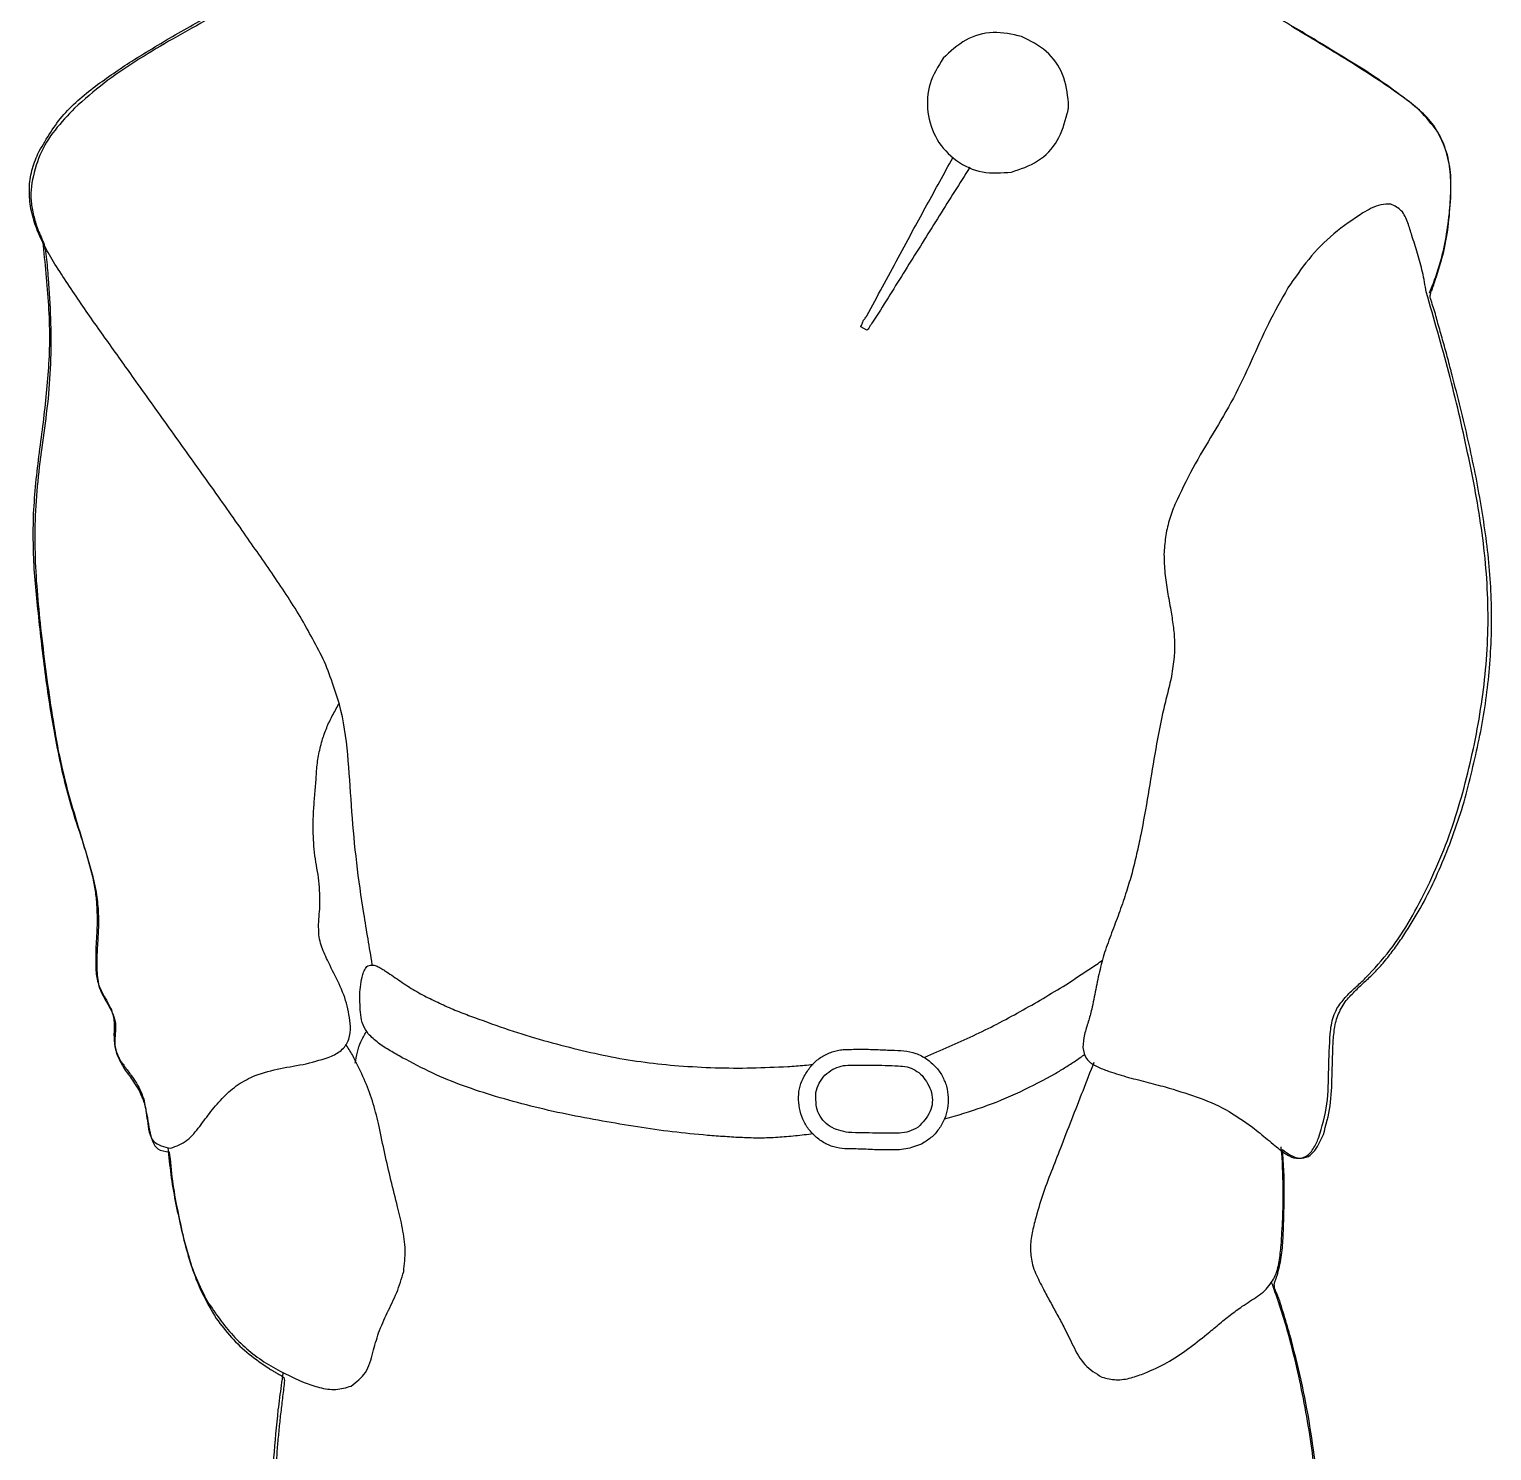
# Model space of a CAD drawing. Extents: x 58 to 141, y 6 to 204.
# Drawn here: x 57.6 to 135, y 77.5 to 152.7 of the extents above; entities that cross this region are included whole.
import ezdxf

# ---------------------------------------------------------------- set-up
doc = ezdxf.new("R2010")
doc.units = 0
doc.layers.get('0').update_dxf_attribs({"linetype": 'CONTINUOUS'})

msp = doc.modelspace()

# ---------------------------------------------------------------- linework, layer by layer
at = {"color": 6}
for points in [[(112.597826, 148.822277)], [(130.753042, 141.797938)], [(100.962638, 94.35663)], [(100.926616, 93.492096)]]:
    msp.add_lwpolyline(points, close=True, dxfattribs=at)
msp.add_lwpolyline([(101.935239, 136.790844), (101.611039, 136.970956)], dxfattribs=at)
for points, knots in [([(63.067228, 151.019634), (63.880672, 151.519967), (65.506839, 152.520188), (68.023593, 153.883308), (69.690797, 154.808152), (70.523834, 155.27026)], [0, 0, 0, 0, 2.864429, 5.72631, 8.584311, 8.584311, 8.584311, 8.584311]), ([(126.178216, 151.812124), (125.767276, 152.062184), (124.943803, 152.563274), (123.691211, 153.28945), (122.851953, 153.76931), (122.431901, 154.009482)], [0, 0, 0, 0, 1.443086, 2.89177, 4.343378, 4.343378, 4.343378, 4.343378]), ([(110.112291, 152.316436), (109.612742, 152.431253), (108.621482, 152.659086), (107.081211, 152.224835), (106.343204, 151.520272), (105.969731, 151.163723)], [0, 0, 0, 0, 1.521315, 3.018763, 4.552933, 4.552933, 4.552933, 4.552933]), ([(112.597826, 148.822277), (112.533037, 149.328215), (112.404016, 150.335736), (111.483639, 151.638513), (110.571136, 152.089606), (110.112291, 152.316436)], [0, 0, 0, 0, 1.515599, 3.018149, 4.537886, 4.537886, 4.537886, 4.537886]), ([(130.284752, 149.110455), (129.842998, 149.437572), (128.959738, 150.09162), (127.572846, 150.967595), (126.640667, 151.532083), (126.178216, 151.812124)], [0, 0, 0, 0, 1.648499, 3.296065, 4.918113, 4.918113, 4.918113, 4.918113]), ([(58.096157, 146.120608), (58.487921, 146.80163), (59.278728, 148.176328), (61.105536, 149.718213), (62.416847, 150.588161), (63.067228, 151.019634)], [0, 0, 0, 0, 2.340153, 4.723788, 7.06937, 7.06937, 7.06937, 7.06937]), ([(105.969731, 151.163723), (105.69879, 150.730817), (105.157509, 149.865967), (105.066185, 148.297495), (105.547877, 146.82146), (106.606938, 145.689931), (108.034408, 145.021788), (109.055942, 145.105647), (109.571957, 145.148007)], [0, 0, 0, 0, 1.511436, 3.019505, 4.538343, 6.051843, 7.551014, 9.081313, 9.081313, 9.081313, 9.081313]), ([(112.525782, 148.245921), (112.545183, 148.305889), (112.584189, 148.426453), (112.597557, 148.622036), (112.597734, 148.753853), (112.597826, 148.822277)], [0, 0, 0, 0, 0.188395, 0.378764, 0.584242, 0.584242, 0.584242, 0.584242]), ([(132.446088, 146.62492), (132.284643, 146.963332), (131.963238, 147.637044), (131.171692, 148.442054), (130.580974, 148.887221), (130.284752, 149.110455)], [0, 0, 0, 0, 1.117694, 2.225106, 3.33901, 3.33901, 3.33901, 3.33901]), ([(109.571957, 145.148007), (110.054637, 145.306129), (111.017211, 145.621459), (112.120005, 146.770743), (112.3899, 147.751931), (112.525782, 148.245921)], [0, 0, 0, 0, 1.509052, 3.009388, 4.530641, 4.530641, 4.530641, 4.530641]), ([(132.734266, 142.95065), (132.766563, 143.363303), (132.831131, 144.188271), (132.811076, 145.438814), (132.567403, 146.23068), (132.446088, 146.62492)], [0, 0, 0, 0, 1.243177, 2.485332, 3.716909, 3.716909, 3.716909, 3.716909]), ([(57.699912, 143.346894), (57.670986, 143.661109), (57.613123, 144.289658), (57.751041, 145.2371), (57.981007, 145.82582), (58.096157, 146.120608)], [0, 0, 0, 0, 0.94454, 1.889442, 2.837098, 2.837098, 2.837098, 2.837098]), ([(107.374599, 145.400163), (106.83658, 144.547693), (105.760092, 142.842039), (104.15638, 140.269136), (103.08492, 138.552325), (102.547617, 137.691401)], [0, 0, 0, 0, 3.024152, 6.050832, 9.095332, 9.095332, 9.095332, 9.095332]), ([(104.420775, 142.15816), (104.648539, 142.575513), (105.102947, 143.408166), (105.791871, 144.654468), (106.246279, 145.487121), (106.474043, 145.904474)], [0, 0, 0, 0, 1.426372, 2.845725, 4.272097, 4.272097, 4.272097, 4.272097]), ([(58.996713, 140.285003), (58.807467, 140.605174), (58.427843, 141.247431), (57.953503, 142.263041), (57.78397, 142.987627), (57.699912, 143.346894)], [0, 0, 0, 0, 1.116176, 2.239031, 3.343289, 3.343289, 3.343289, 3.343289]), ([(129.636352, 143.454961), (129.461509, 143.454701), (129.10391, 143.45417), (128.608562, 143.25155), (128.306116, 143.073177), (128.15944, 142.986672)], [0, 0, 0, 0, 0.520058, 1.063651, 1.575513, 1.575513, 1.575513, 1.575513]), ([(130.753042, 141.797938), (130.684252, 142.017091), (130.543135, 142.466667), (130.26925, 143.148524), (129.839301, 143.356697), (129.636352, 143.454961)], [0, 0, 0, 0, 0.696559, 1.428934, 2.083717, 2.083717, 2.083717, 2.083717]), ([(128.15944, 142.986672), (127.634953, 142.638004), (126.581875, 141.937939), (125.261575, 140.571767), (124.549697, 139.536938), (124.196992, 139.024224)], [0, 0, 0, 0, 1.885311, 3.785378, 5.651233, 5.651233, 5.651233, 5.651233]), ([(131.68962, 138.772068), (131.864974, 139.220414), (132.214949, 140.115235), (132.554355, 141.5208), (132.67422, 142.473436), (132.734266, 142.95065)], [0, 0, 0, 0, 1.443048, 2.880082, 4.322531, 4.322531, 4.322531, 4.322531]), ([(101.935239, 137.547312), (102.211037, 138.060719), (102.761521, 139.085464), (103.594493, 140.620007), (104.144977, 141.644753), (104.420775, 142.15816)], [0, 0, 0, 0, 1.748386, 3.489728, 5.238114, 5.238114, 5.238114, 5.238114]), ([(131.509509, 138.808091), (131.450773, 139.158664), (131.33543, 139.847109), (131.051914, 140.837886), (130.851616, 141.481293), (130.753042, 141.797938)], [0, 0, 0, 0, 1.065518, 2.09243, 3.087545, 3.087545, 3.087545, 3.087545]), ([(58.348312, 141.473737), (58.408359, 140.909611), (58.528324, 139.782556), (58.667995, 138.090044), (58.72855, 136.434172), (58.669285, 134.823004), (58.528555, 133.262591), (58.408342, 132.228223), (58.348312, 131.711707)], [0, 0, 0, 0, 1.701907, 3.400201, 5.094088, 6.669298, 8.233295, 9.793258, 9.793258, 9.793258, 9.793258]), ([(63.283361, 134.089175), (62.798749, 134.771747), (61.829156, 136.137409), (60.364789, 138.178629), (59.452555, 139.583161), (58.996713, 140.285003)], [0, 0, 0, 0, 2.511421, 5.02475, 7.535048, 7.535048, 7.535048, 7.535048]), ([(124.196992, 139.024224), (123.83947, 138.395356), (123.123253, 137.135556), (122.273813, 135.135456), (121.634347, 133.836755), (121.315211, 133.188619)], [0, 0, 0, 0, 2.168308, 4.343731, 6.511033, 6.511033, 6.511033, 6.511033]), ([(133.238577, 132.396129), (133.063608, 133.114003), (132.713934, 134.548669), (132.121237, 136.682014), (131.713381, 138.09953), (131.509509, 138.808091)], [0, 0, 0, 0, 2.216528, 4.42972, 6.641676, 6.641676, 6.641676, 6.641676]), ([(101.611039, 136.970956), (101.61332, 136.982845), (101.617621, 137.005267), (101.633561, 137.028168), (101.687473, 137.086055), (101.696353, 137.235168), (101.820301, 137.389833), (101.897496, 137.4956), (101.935239, 137.547312)], [0, 0, 0, 0, 0.035923, 0.067748, 0.08193, 0.272747, 0.47413, 0.666785, 0.666785, 0.666785, 0.666785]), ([(102.11535, 137.043), (102.099069, 137.016445), (102.060303, 136.953214), (102.022875, 136.850509), (101.96084, 136.808274), (101.935239, 136.790844)], [0, 0, 0, 0, 0.093828, 0.223413, 0.314469, 0.314469, 0.314469, 0.314469]), ([(68.902833, 126.200302), (68.285196, 127.077847), (67.047253, 128.83673), (65.163455, 131.458791), (63.910059, 133.212381), (63.283361, 134.089175)], [0, 0, 0, 0, 3.219304, 6.452522, 9.68574, 9.68574, 9.68574, 9.68574]), ([(121.315211, 133.188619), (120.963493, 132.570008), (120.258731, 131.330453), (119.127768, 129.510593), (118.520736, 128.216186), (118.217298, 127.569147)], [0, 0, 0, 0, 2.135067, 4.278183, 6.420202, 6.420202, 6.420202, 6.420202]), ([(131.581554, 107.360663), (131.877687, 108.006759), (132.470509, 109.300166), (133.15928, 111.3194), (133.724082, 113.368449), (134.179013, 115.438955), (134.523488, 117.530339), (134.741891, 119.646291), (134.803986, 121.782138), (134.71127, 123.923969), (134.483126, 126.060571), (134.134333, 128.184717), (133.707868, 130.295293), (133.394827, 131.69666), (133.238577, 132.396129)], [0, 0, 0, 0, 2.131001, 4.266007, 6.390986, 8.50549, 10.622514, 12.746573, 14.882146, 17.026666, 19.173193, 21.324458, 23.482023, 25.632125, 25.632125, 25.632125, 25.632125]), ([(58.348312, 131.711707), (58.276503, 131.180053), (58.132348, 130.112772), (57.943791, 128.504952), (57.877279, 127.425042), (57.844001, 126.884725)], [0, 0, 0, 0, 1.609516, 3.231064, 4.85479, 4.85479, 4.85479, 4.85479]), ([(57.844001, 126.884725), (57.839193, 126.368368), (57.829573, 125.335095), (57.901865, 123.783923), (58.007321, 122.753765), (58.060134, 122.237854)], [0, 0, 0, 0, 1.548957, 3.099588, 4.655233, 4.655233, 4.655233, 4.655233]), ([(118.217298, 127.569147), (118.109138, 127.28833), (117.89279, 126.72662), (117.706059, 125.839595), (117.662647, 125.239541), (117.640942, 124.939523)], [0, 0, 0, 0, 0.901761, 1.803759, 2.705698, 2.705698, 2.705698, 2.705698]), ([(73.261525, 119.248007), (72.8437, 120.05501), (72.00397, 121.676895), (70.473326, 123.951703), (69.425642, 125.451754), (68.902833, 126.200302)], [0, 0, 0, 0, 2.72402, 5.47464, 8.214446, 8.214446, 8.214446, 8.214446]), ([(117.640942, 124.939523), (117.652393, 124.606331), (117.6752, 123.942751), (117.822227, 122.959013), (117.941553, 122.30995), (118.001164, 121.985698)], [0, 0, 0, 0, 0.999376, 1.990338, 2.979596, 2.979596, 2.979596, 2.979596]), ([(58.060134, 122.237854), (58.120462, 121.682342), (58.241468, 120.568079), (58.433865, 118.897397), (58.593024, 117.785882), (58.672513, 117.230761)], [0, 0, 0, 0, 1.676357, 3.362484, 5.044756, 5.044756, 5.044756, 5.044756]), ([(118.001164, 121.985698), (118.046377, 121.710053), (118.136447, 121.160942), (118.2184, 120.329936), (118.193636, 119.776439), (118.181275, 119.500163)], [0, 0, 0, 0, 0.83815, 1.669674, 2.498368, 2.498368, 2.498368, 2.498368]), ([(75.783083, 103.254126), (75.629744, 104.15093), (75.324124, 105.93835), (74.936388, 108.625803), (74.684422, 111.321891), (74.541413, 114.010612), (74.230124, 116.711501), (73.585662, 118.399177), (73.261525, 119.248007)], [0, 0, 0, 0, 2.729394, 5.439957, 8.144445, 10.846094, 13.529497, 16.244833, 16.244833, 16.244833, 16.244833]), ([(118.181275, 119.500163), (118.141191, 119.165668), (118.06069, 118.493906), (117.802641, 117.507213), (117.647056, 116.843656), (117.568897, 116.510316)], [0, 0, 0, 0, 1.009429, 2.027224, 3.054649, 3.054649, 3.054649, 3.054649]), ([(58.672513, 117.230761), (58.758765, 116.7024), (58.93123, 115.645917), (59.238083, 114.071224), (59.591918, 112.506323), (60.050667, 110.967751), (60.567668, 109.449367), (60.841484, 108.415975), (60.977937, 107.900997)], [0, 0, 0, 0, 1.605967, 3.211209, 4.812501, 6.4168, 8.025181, 9.622896, 9.622896, 9.622896, 9.622896]), ([(73.153459, 115.177492), (73.232184, 115.400342), (73.38882, 115.843736), (73.702917, 116.476522), (73.936742, 116.88287), (74.054015, 117.086672)], [0, 0, 0, 0, 0.708459, 1.409584, 2.115052, 2.115052, 2.115052, 2.115052]), ([(117.568897, 116.510316), (117.426247, 115.799777), (117.141077, 114.379353), (116.815581, 112.231637), (116.549267, 110.809185), (116.416185, 110.098355)], [0, 0, 0, 0, 2.173843, 4.345691, 6.515123, 6.515123, 6.515123, 6.515123]), ([(72.793236, 112.800024), (72.80796, 113.064336), (72.837515, 113.594864), (72.938222, 114.394445), (73.08122, 114.914684), (73.153459, 115.177492)], [0, 0, 0, 0, 0.794284, 1.59429, 2.411008, 2.411008, 2.411008, 2.411008]), ([(72.649147, 110.35051), (72.653709, 110.623675), (72.662797, 111.167828), (72.722169, 111.984111), (72.769458, 112.527036), (72.793236, 112.800024)], [0, 0, 0, 0, 0.819451, 1.632372, 2.454477, 2.454477, 2.454477, 2.454477]), ([(73.00937, 106.316018), (73.007442, 106.767645), (73.003589, 107.670453), (72.712342, 108.997525), (72.670233, 109.899061), (72.649147, 110.35051)], [0, 0, 0, 0, 1.351222, 2.701107, 4.055076, 4.055076, 4.055076, 4.055076]), ([(116.416185, 110.098355), (116.343903, 109.762381), (116.199505, 109.09121), (115.963533, 108.089575), (115.760894, 107.435221), (115.659718, 107.108508)], [0, 0, 0, 0, 1.031063, 2.059741, 3.085508, 3.085508, 3.085508, 3.085508]), ([(60.977937, 107.900997), (61.031055, 107.649154), (61.137189, 107.145962), (61.213329, 106.373787), (61.2399, 105.591947), (61.207671, 104.802603), (61.149661, 104.011323), (61.155254, 103.482383), (61.158048, 103.218104)], [0, 0, 0, 0, 0.771629, 1.541747, 2.323975, 3.116913, 3.910552, 4.703046, 4.703046, 4.703046, 4.703046]), ([(115.659718, 107.108508), (115.544819, 106.762345), (115.31468, 106.068987), (114.915397, 105.046118), (114.667329, 104.356263), (114.543028, 104.010594)], [0, 0, 0, 0, 1.09401, 2.191285, 3.293291, 3.293291, 3.293291, 3.293291]), ([(128.303529, 102.533681), (128.748415, 103.013593), (129.638443, 103.973692), (130.702452, 105.623274), (131.289572, 106.783612), (131.581554, 107.360663)], [0, 0, 0, 0, 1.960043, 3.921208, 5.861403, 5.861403, 5.861403, 5.861403]), ([(72.973347, 104.695017), (72.95849, 104.875081), (72.928783, 105.235119), (72.967519, 105.776293), (72.995411, 106.136001), (73.00937, 106.316018)], [0, 0, 0, 0, 0.541204, 1.082133, 1.624047, 1.624047, 1.624047, 1.624047]), ([(73.405614, 103.47026), (73.345903, 103.602268), (73.226711, 103.865776), (73.06597, 104.27041), (73.004247, 104.553363), (72.973347, 104.695017)], [0, 0, 0, 0, 0.434837, 0.868001, 1.302248, 1.302248, 1.302248, 1.302248]), ([(114.543028, 104.010594), (114.443939, 103.668906), (114.244832, 102.982329), (114.033425, 101.930262), (113.892792, 101.227504), (113.822583, 100.876658)], [0, 0, 0, 0, 1.066813, 2.14362, 3.21717, 3.21717, 3.21717, 3.21717]), ([(61.158048, 103.218104), (61.160434, 103.089516), (61.165131, 102.836427), (61.215785, 102.458436), (61.297204, 102.2209), (61.338159, 102.101414)], [0, 0, 0, 0, 0.385851, 0.759439, 1.137573, 1.137573, 1.137573, 1.137573]), ([(74.630371, 99.976101), (74.578936, 100.390022), (74.475824, 101.219809), (73.96622, 102.366207), (73.591714, 103.103756), (73.405614, 103.47026)], [0, 0, 0, 0, 1.244534, 2.494916, 3.729992, 3.729992, 3.729992, 3.729992]), ([(75.134682, 101.128813), (75.127411, 101.303249), (75.112621, 101.658059), (75.159645, 102.189067), (75.246827, 102.636216), (75.363465, 102.970066), (75.532899, 103.216691), (75.723047, 103.21763), (75.819105, 103.218104)], [0, 0, 0, 0, 0.523099, 1.064004, 1.598313, 1.875809, 2.141788, 2.413331, 2.413331, 2.413331, 2.413331]), ([(75.819105, 103.218104), (75.891854, 103.198776), (76.039872, 103.159449), (76.238691, 103.047314), (76.368175, 102.968473), (76.431484, 102.929926)], [0, 0, 0, 0, 0.224919, 0.457633, 0.680262, 0.680262, 0.680262, 0.680262]), ([(76.431484, 102.929926), (76.681321, 102.760031), (77.180387, 102.420654), (77.931926, 101.910976), (78.468033, 101.62997), (78.736908, 101.489036)], [0, 0, 0, 0, 0.906607, 1.811008, 2.720966, 2.720966, 2.720966, 2.720966]), ([(112.453737, 102.173459), (112.669871, 102.317548), (113.102138, 102.605726), (113.750538, 103.037993), (114.182805, 103.326171), (114.398939, 103.47026)], [0, 0, 0, 0, 0.77928, 1.558561, 2.337841, 2.337841, 2.337841, 2.337841]), ([(61.338159, 102.101414), (61.404069, 101.953287), (61.53354, 101.662308), (61.785649, 101.261014), (61.919795, 100.980332), (61.98656, 100.840635)], [0, 0, 0, 0, 0.485782, 0.954261, 1.418458, 1.418458, 1.418458, 1.418458]), ([(104.997131, 98.3551), (105.854448, 98.719937), (107.569209, 99.449665), (110.055888, 100.733795), (111.654225, 101.693434), (112.453737, 102.173459)], [0, 0, 0, 0, 2.794487, 5.58939, 8.386696, 8.386696, 8.386696, 8.386696]), ([(126.790594, 100.91268), (126.929676, 101.118104), (127.209484, 101.531382), (127.765942, 102.027731), (128.125674, 102.366293), (128.303529, 102.533681)], [0, 0, 0, 0, 0.741279, 1.491324, 2.224782, 2.224782, 2.224782, 2.224782]), ([(78.736908, 101.489036), (79.003655, 101.359341), (79.537565, 101.099747), (80.353911, 100.748409), (80.9097, 100.545444), (81.186421, 100.444391)], [0, 0, 0, 0, 0.889767, 1.780925, 2.664586, 2.664586, 2.664586, 2.664586]), ([(61.98656, 100.840635), (62.049116, 100.625928), (62.172772, 100.201513), (62.095251, 99.541872), (62.142845, 99.111091), (62.166671, 98.895434)], [0, 0, 0, 0, 0.663929, 1.312397, 1.962477, 1.962477, 1.962477, 1.962477]), ([(75.56695, 99.579857), (75.465574, 99.73295), (75.263071, 100.038763), (75.150522, 100.58369), (75.139968, 100.946919), (75.134682, 101.128813)], [0, 0, 0, 0, 0.546257, 1.091183, 1.637793, 1.637793, 1.637793, 1.637793]), ([(113.822583, 100.876658), (113.763258, 100.656428), (113.643084, 100.210312), (113.41732, 99.552516), (113.375167, 99.088965), (113.354293, 98.859412)], [0, 0, 0, 0, 0.684667, 1.386922, 2.075835, 2.075835, 2.075835, 2.075835]), ([(126.430371, 99.579857), (126.447254, 99.735531), (126.480841, 100.045237), (126.593919, 100.497602), (126.725483, 100.775264), (126.790594, 100.91268)], [0, 0, 0, 0, 0.469648, 0.934335, 1.389643, 1.389643, 1.389643, 1.389643]), ([(73.621748, 98.391122), (73.825651, 98.498287), (74.217999, 98.704492), (74.601526, 99.297698), (74.620478, 99.743432), (74.630371, 99.976101)], [0, 0, 0, 0, 0.683141, 1.314495, 2.003938, 2.003938, 2.003938, 2.003938]), ([(81.186421, 100.444391), (81.788598, 100.223722), (82.989778, 99.783548), (84.816051, 99.214588), (86.048328, 98.905314), (86.661804, 98.751345)], [0, 0, 0, 0, 1.923867, 3.837592, 5.734846, 5.734846, 5.734846, 5.734846]), ([(74.882527, 98.174989), (74.831869, 98.271568), (74.729336, 98.46705), (74.556996, 98.753), (74.438053, 98.943624), (74.378215, 99.039523)], [0, 0, 0, 0, 0.327105, 0.662083, 1.001211, 1.001211, 1.001211, 1.001211]), ([(74.882527, 98.0309), (74.913917, 98.223157), (74.976964, 98.609302), (75.164528, 99.17238), (75.360465, 99.51555), (75.458883, 99.687923)], [0, 0, 0, 0, 0.584026, 1.173005, 1.767416, 1.767416, 1.767416, 1.767416]), ([(77.368062, 98.319078), (77.156216, 98.440589), (76.728453, 98.685947), (76.093791, 99.065987), (75.740878, 99.41021), (75.56695, 99.579857)], [0, 0, 0, 0, 0.733424, 1.480939, 2.20734, 2.20734, 2.20734, 2.20734]), ([(125.817993, 94.068452), (125.994554, 94.665711), (126.347471, 95.859537), (126.333015, 97.729601), (126.397924, 98.963188), (126.430371, 99.579857)], [0, 0, 0, 0, 1.857716, 3.71328, 5.568096, 5.568096, 5.568096, 5.568096]), ([(62.166671, 98.895434), (62.223905, 98.709376), (62.339427, 98.333837), (62.686217, 97.85532), (62.916615, 97.539549), (63.031205, 97.382499)], [0, 0, 0, 0, 0.579958, 1.170591, 1.755007, 1.755007, 1.755007, 1.755007]), ([(69.587255, 97.382499), (70.028957, 97.517395), (70.914328, 97.787786), (72.298093, 97.957706), (73.18049, 98.246637), (73.621748, 98.391122)], [0, 0, 0, 0, 1.383333, 2.772828, 4.1627, 4.1627, 4.1627, 4.1627]), ([(82.303111, 96.265809), (81.73236, 96.445638), (80.594222, 96.804236), (78.94198, 97.488744), (77.891924, 98.04271), (77.368062, 98.319078)], [0, 0, 0, 0, 1.794756, 3.578936, 5.355209, 5.355209, 5.355209, 5.355209]), ([(86.661804, 98.751345), (87.249305, 98.617006), (88.42104, 98.349077), (90.201383, 98.059329), (91.395523, 97.944349), (91.993097, 97.886811)], [0, 0, 0, 0, 1.807732, 3.60541, 5.406127, 5.406127, 5.406127, 5.406127]), ([(98.621192, 97.346477), (98.728998, 97.521962), (98.944718, 97.873106), (99.400328, 98.298069), (99.853555, 98.545864), (100.238296, 98.668863), (100.527283, 98.737306), (100.722111, 98.746696), (100.818549, 98.751345)], [0, 0, 0, 0, 0.615747, 1.2321, 1.844664, 2.148011, 2.442933, 2.732002, 2.732002, 2.732002, 2.732002]), ([(100.818549, 98.751345), (101.085818, 98.758696), (101.623042, 98.773472), (102.427847, 98.750955), (102.964808, 98.727163), (103.23204, 98.715323)], [0, 0, 0, 0, 0.801963, 1.611982, 2.414504, 2.414504, 2.414504, 2.414504]), ([(103.23204, 98.715323), (103.452727, 98.71067), (103.885489, 98.701546), (104.536392, 98.575286), (104.913293, 98.35778), (105.105197, 98.247033)], [0, 0, 0, 0, 0.662582, 1.299305, 1.959805, 1.959805, 1.959805, 1.959805]), ([(105.105197, 98.247033), (105.263072, 98.118308), (105.576139, 97.863044), (105.934583, 97.367046), (106.078083, 96.993129), (106.149843, 96.806143)], [0, 0, 0, 0, 0.609488, 1.20862, 1.80793, 1.80793, 1.80793, 1.80793]), ([(111.913403, 97.490566), (112.090471, 97.598243), (112.441969, 97.811995), (112.959436, 98.146982), (113.294513, 98.381642), (113.46236, 98.499189)], [0, 0, 0, 0, 0.621702, 1.234144, 1.848849, 1.848849, 1.848849, 1.848849]), ([(113.354293, 98.859412), (113.393006, 98.646974), (113.470754, 98.220324), (114.040849, 97.867288), (114.423314, 97.712341), (114.615072, 97.634655)], [0, 0, 0, 0, 0.619792, 1.244766, 1.873183, 1.873183, 1.873183, 1.873183]), ([(76.143306, 94.68083), (76.047596, 95.083748), (75.856563, 95.887961), (75.427307, 97.05681), (75.064619, 97.801238), (74.882527, 98.174989)], [0, 0, 0, 0, 1.24162, 2.478241, 3.725113, 3.725113, 3.725113, 3.725113]), ([(91.993097, 97.886811), (92.632357, 97.848307), (93.912727, 97.771187), (95.836403, 97.76454), (97.117319, 97.822073), (97.756658, 97.850788)], [0, 0, 0, 0, 1.920989, 3.847535, 5.767356, 5.767356, 5.767356, 5.767356]), ([(97.756658, 97.850788), (97.901189, 97.862826), (98.192901, 97.887123), (98.637144, 97.923552), (98.936934, 97.946949), (99.089481, 97.958855)], [0, 0, 0, 0, 0.435095, 0.878168, 1.337199, 1.337199, 1.337199, 1.337199]), ([(99.23357, 96.481943), (99.283947, 96.647421), (99.385055, 96.979536), (99.696837, 97.414051), (99.987997, 97.608905), (100.134126, 97.706699)], [0, 0, 0, 0, 0.517036, 1.037694, 1.562296, 1.562296, 1.562296, 1.562296]), ([(100.134126, 97.706699), (100.279283, 97.77229), (100.565826, 97.901767), (101.039077, 97.928404), (101.578064, 97.920559), (102.199571, 97.923221), (102.896031, 97.91584), (103.36103, 97.896452), (103.592263, 97.886811)], [0, 0, 0, 0, 0.473767, 0.935223, 1.402179, 2.095942, 2.797771, 3.491996, 3.491996, 3.491996, 3.491996]), ([(103.592263, 97.886811), (103.747824, 97.874924), (104.057906, 97.851229), (104.498666, 97.679187), (104.735355, 97.481028), (104.853042, 97.382499)], [0, 0, 0, 0, 0.46666, 0.930196, 1.388613, 1.388613, 1.388613, 1.388613]), ([(106.041776, 95.077075), (106.721299, 95.276268), (108.080251, 95.674628), (110.045083, 96.488296), (111.291158, 97.156759), (111.913403, 97.490566)], [0, 0, 0, 0, 2.123359, 4.246427, 6.364105, 6.364105, 6.364105, 6.364105]), ([(113.930649, 98.066922), (113.736189, 97.56231), (113.346919, 96.552182), (112.74929, 95.042858), (112.36002, 94.03273), (112.165559, 93.528118)], [0, 0, 0, 0, 1.622347, 3.247601, 4.869948, 4.869948, 4.869948, 4.869948]), ([(114.615072, 97.634655), (114.956248, 97.523518), (115.639291, 97.301017), (116.681883, 97.047847), (117.370946, 96.862249), (117.712986, 96.770121)], [0, 0, 0, 0, 1.076046, 2.154273, 3.217016, 3.217016, 3.217016, 3.217016]), ([(63.031205, 97.382499), (63.124889, 97.247666), (63.313592, 96.976078), (63.553452, 96.532654), (63.661082, 96.212119), (63.715628, 96.049676)], [0, 0, 0, 0, 0.492508, 0.992036, 1.505314, 1.505314, 1.505314, 1.505314]), ([(67.245809, 95.47332), (67.465021, 95.737821), (67.897715, 96.259907), (68.672621, 96.936202), (69.280823, 97.232975), (69.587255, 97.382499)], [0, 0, 0, 0, 1.030538, 2.034131, 3.053227, 3.053227, 3.053227, 3.053227]), ([(98.369036, 95.653431), (98.345087, 95.847288), (98.297358, 96.233629), (98.375373, 96.820028), (98.539405, 97.171322), (98.621192, 97.346477)], [0, 0, 0, 0, 0.584894, 1.165646, 1.743153, 1.743153, 1.743153, 1.743153]), ([(104.853042, 97.382499), (105.057932, 97.095038), (105.463892, 96.525477), (105.375712, 95.389941), (104.884259, 94.894278), (104.636908, 94.644808)], [0, 0, 0, 0, 1.036451, 2.053565, 3.084219, 3.084219, 3.084219, 3.084219]), ([(106.149843, 96.806143), (106.185871, 96.612253), (106.257627, 96.226083), (106.222392, 95.632928), (106.101851, 95.261958), (106.041776, 95.077075)], [0, 0, 0, 0, 0.590375, 1.175845, 1.757527, 1.757527, 1.757527, 1.757527]), ([(117.712986, 96.770121), (118.260797, 96.606466), (119.350466, 96.280935), (120.935474, 95.627749), (121.861215, 94.972336), (122.323834, 94.644808)], [0, 0, 0, 0, 1.716038, 3.413429, 5.108975, 5.108975, 5.108975, 5.108975]), ([(63.715628, 96.049676), (63.776136, 95.707267), (63.901081, 95.000221), (64.022676, 93.773619), (64.776119, 93.60513), (65.120496, 93.528118)], [0, 0, 0, 0, 1.075845, 2.221532, 3.186043, 3.186043, 3.186043, 3.186043]), ([(87.958605, 94.969008), (87.322182, 95.084344), (86.049648, 95.31496), (84.161966, 95.745085), (82.921274, 96.092642), (82.303111, 96.265809)], [0, 0, 0, 0, 1.940244, 3.879535, 5.805225, 5.805225, 5.805225, 5.805225]), ([(100.962638, 94.35663), (100.62037, 94.428735), (99.943939, 94.571238), (99.220637, 95.436012), (99.229225, 96.130574), (99.23357, 96.481943)], [0, 0, 0, 0, 1.029853, 2.035317, 3.064734, 3.064734, 3.064734, 3.064734]), ([(65.120496, 93.528118), (65.422054, 93.646737), (66.040051, 93.889829), (66.656183, 94.686483), (67.050563, 95.21277), (67.245809, 95.47332)], [0, 0, 0, 0, 0.95465, 1.956411, 2.93862, 2.93862, 2.93862, 2.93862]), ([(100.926616, 93.492096), (100.725484, 93.505671), (100.325589, 93.532663), (99.757978, 93.751526), (99.25344, 94.087843), (98.835962, 94.531695), (98.516943, 95.059088), (98.418539, 95.45451), (98.369036, 95.653431)], [0, 0, 0, 0, 0.601871, 1.196655, 1.799802, 2.407584, 3.012123, 3.624108, 3.624108, 3.624108, 3.624108]), ([(77.115906, 90.430204), (76.998236, 90.898546), (76.762715, 91.835947), (76.437388, 93.252884), (76.241568, 94.203707), (76.143306, 94.68083)], [0, 0, 0, 0, 1.448675, 2.899566, 4.360946, 4.360946, 4.360946, 4.360946]), ([(99.089481, 94.284585), (98.777432, 94.248624), (98.154113, 94.176791), (97.217886, 94.092024), (96.282957, 94.058549), (95.354445, 94.08455), (94.430127, 94.141436), (93.192653, 94.233214), (91.644299, 94.386895), (89.795823, 94.652111), (88.570946, 94.863387), (87.958605, 94.969008)], [0, 0, 0, 0, 0.942342, 1.882335, 2.819461, 3.746946, 4.667729, 5.59756, 7.46952, 9.334232, 11.198353, 11.198353, 11.198353, 11.198353]), ([(104.636908, 94.644808), (104.48111, 94.557761), (104.177873, 94.388338), (103.661705, 94.322284), (103.079523, 94.31879), (102.419306, 94.327858), (101.687214, 94.349681), (101.203258, 94.354322), (100.962638, 94.35663)], [0, 0, 0, 0, 0.530522, 1.03258, 1.535701, 2.281553, 3.011544, 3.733383, 3.733383, 3.733383, 3.733383]), ([(106.041776, 95.077075), (105.946456, 94.89294), (105.757274, 94.527488), (105.335757, 94.068015), (104.989765, 93.852068), (104.817019, 93.744252)], [0, 0, 0, 0, 0.620395, 1.2313, 1.840438, 1.840438, 1.840438, 1.840438]), ([(122.323834, 94.644808), (122.455916, 94.536741), (122.720079, 94.320608), (123.116324, 93.996407), (123.380487, 93.780274), (123.512569, 93.672207)], [0, 0, 0, 0, 0.511972, 1.023945, 1.535917, 1.535917, 1.535917, 1.535917]), ([(104.817019, 93.744252), (104.542622, 93.644305), (103.989875, 93.442972), (103.102358, 93.439326), (102.516247, 93.450494), (102.223417, 93.456074)], [0, 0, 0, 0, 0.869478, 1.75148, 2.632125, 2.632125, 2.632125, 2.632125]), ([(123.512569, 93.672207), (123.61145, 93.588147), (123.810396, 93.419021), (124.129885, 93.190093), (124.367137, 93.07905), (124.48517, 93.023806)], [0, 0, 0, 0, 0.389476, 0.783613, 1.173828, 1.173828, 1.173828, 1.173828]), ([(123.908814, 92.627562), (123.906495, 92.735693), (123.901852, 92.952263), (123.87248, 93.276351), (123.848682, 93.492142), (123.836769, 93.600163)], [0, 0, 0, 0, 0.324376, 0.649672, 0.975723, 0.975723, 0.975723, 0.975723]), ([(124.48517, 93.023806), (124.696831, 93.009287), (125.122941, 92.980058), (125.568496, 93.49494), (125.733411, 93.874026), (125.817993, 94.068452)], [0, 0, 0, 0, 0.603514, 1.214975, 1.858766, 1.858766, 1.858766, 1.858766]), ([(64.976407, 93.56414), (65.021716, 93.08713), (65.111926, 92.137411), (65.350292, 90.731551), (65.5576, 89.808951), (65.66083, 89.349537)], [0, 0, 0, 0, 1.437096, 2.861233, 4.273774, 4.273774, 4.273774, 4.273774]), ([(102.223417, 93.456074), (102.079383, 93.465768), (101.791528, 93.485142), (101.3589, 93.491832), (101.0707, 93.492008), (100.926616, 93.492096)], [0, 0, 0, 0, 0.43301, 0.865378, 1.297647, 1.297647, 1.297647, 1.297647]), ([(112.165559, 93.528118), (112.004819, 93.116016), (111.681306, 92.286603), (111.198928, 91.037904), (110.954721, 90.17621), (110.832736, 89.745781)], [0, 0, 0, 0, 1.327235, 2.671247, 4.012649, 4.012649, 4.012649, 4.012649]), ([(123.836769, 88.412958), (123.867896, 88.881048), (123.930103, 89.816503), (123.959521, 91.222985), (123.925717, 92.159342), (123.908814, 92.627562)], [0, 0, 0, 0, 1.407301, 2.812422, 4.217787, 4.217787, 4.217787, 4.217787]), ([(77.440107, 87.00809), (77.481695, 87.386607), (77.565674, 88.150945), (77.392875, 89.301617), (77.208359, 90.053477), (77.115906, 90.430204)], [0, 0, 0, 0, 1.137912, 2.297781, 3.462574, 3.462574, 3.462574, 3.462574]), ([(110.832736, 89.745781), (110.766346, 89.483275), (110.634994, 88.963904), (110.54221, 88.157215), (110.63975, 87.631733), (110.688647, 87.368313)], [0, 0, 0, 0, 0.812996, 1.608516, 2.408161, 2.408161, 2.408161, 2.408161]), ([(65.66083, 89.349537), (65.766613, 88.896222), (65.97789, 87.990835), (66.431742, 86.666863), (66.854211, 85.838025), (67.065698, 85.423111)], [0, 0, 0, 0, 1.396252, 2.788674, 4.184421, 4.184421, 4.184421, 4.184421]), ([(122.972235, 85.999467), (123.163232, 86.223815), (123.544762, 86.671965), (123.754612, 87.543054), (123.809279, 88.121881), (123.836769, 88.412958)], [0, 0, 0, 0, 0.872112, 1.742102, 2.62215, 2.62215, 2.62215, 2.62215]), ([(76.107283, 83.766087), (76.257369, 84.123139), (76.559245, 84.841297), (77.105887, 85.880242), (77.328788, 86.632436), (77.440107, 87.00809)], [0, 0, 0, 0, 1.162024, 2.337244, 3.509698, 3.509698, 3.509698, 3.509698]), ([(110.688647, 87.368313), (110.740838, 87.217677), (110.844144, 86.919517), (111.05147, 86.492996), (111.193475, 86.212698), (111.265003, 86.071512)], [0, 0, 0, 0, 0.47783, 0.94579, 1.420728, 1.420728, 1.420728, 1.420728]), ([(111.265003, 86.071512), (111.385447, 85.852467), (111.627466, 85.412324), (111.983207, 84.749476), (112.225225, 84.309332), (112.34567, 84.090288)], [0, 0, 0, 0, 0.749921, 1.506873, 2.256794, 2.256794, 2.256794, 2.256794]), ([(121.783501, 85.170955), (121.917397, 85.262469), (122.183977, 85.444668), (122.598146, 85.695361), (122.847627, 85.89817), (122.972235, 85.999467)], [0, 0, 0, 0, 0.486589, 0.968768, 1.449928, 1.449928, 1.449928, 1.449928]), ([(124.196992, 83.80211), (124.110769, 84.099294), (123.939075, 84.691069), (123.649253, 85.567604), (123.438066, 86.143663), (123.332458, 86.431734)], [0, 0, 0, 0, 0.928264, 1.848428, 2.768858, 2.768858, 2.768858, 2.768858]), ([(67.065698, 85.423111), (67.491226, 84.800617), (68.346397, 83.549611), (70.120928, 82.085315), (71.496283, 81.451794), (72.180858, 81.136463)], [0, 0, 0, 0, 2.254736, 4.531274, 6.787359, 6.787359, 6.787359, 6.787359]), ([(119.910343, 83.694043), (120.114848, 83.864402), (120.524141, 84.205357), (121.136428, 84.713852), (121.568868, 85.019335), (121.783501, 85.170955)], [0, 0, 0, 0, 0.79859, 1.598289, 2.386338, 2.386338, 2.386338, 2.386338]), ([(74.666393, 80.956352), (74.947373, 81.17545), (75.533423, 81.632432), (75.803792, 82.726315), (76.007831, 83.425361), (76.107283, 83.766087)], [0, 0, 0, 0, 1.039825, 2.1688, 3.242342, 3.242342, 3.242342, 3.242342]), ([(112.34567, 84.090288), (112.506967, 83.757022), (112.838134, 83.072776), (113.375391, 82.032587), (114.039206, 81.623926), (114.362916, 81.424641)], [0, 0, 0, 0, 1.116976, 2.293319, 3.412959, 3.412959, 3.412959, 3.412959]), ([(116.632318, 81.640774), (117.028259, 81.815071), (117.818103, 82.162767), (118.898665, 82.885235), (119.572256, 83.423752), (119.910343, 83.694043)], [0, 0, 0, 0, 1.295589, 2.584516, 3.883365, 3.883365, 3.883365, 3.883365]), ([(125.493793, 66.583472), (125.584985, 67.219549), (125.767254, 68.490904), (125.936523, 70.414339), (125.947937, 72.351988), (125.827359, 74.290799), (125.651042, 76.22553), (125.397987, 78.147689), (125.072695, 80.05437), (124.682531, 81.94261), (124.358417, 83.18389), (124.196992, 83.80211)], [0, 0, 0, 0, 1.92761, 3.852797, 5.787391, 7.734261, 9.678484, 11.614825, 13.548705, 15.480285, 17.396857, 17.396857, 17.396857, 17.396857]), ([(70.812012, 79.695573), (70.838267, 79.911821), (70.890818, 80.344664), (70.985362, 80.991683), (71.037913, 81.424526), (71.064168, 81.640774)], [0, 0, 0, 0, 0.653488, 1.308021, 1.961509, 1.961509, 1.961509, 1.961509]), ([(114.362916, 81.424641), (114.613845, 81.361597), (115.121834, 81.233968), (115.904881, 81.368371), (116.391298, 81.55052), (116.632318, 81.640774)], [0, 0, 0, 0, 0.76861, 1.555999, 2.329347, 2.329347, 2.329347, 2.329347]), ([(72.180858, 81.136463), (72.44847, 81.044302), (72.988446, 80.858345), (73.848181, 80.713233), (74.397428, 80.876433), (74.666393, 80.956352)], [0, 0, 0, 0, 0.851525, 1.718167, 2.549819, 2.549819, 2.549819, 2.549819]), ([(70.559856, 72.058855), (70.520972, 72.910796), (70.443316, 74.612228), (70.553642, 77.1633), (70.725969, 78.85227), (70.812012, 79.695573)], [0, 0, 0, 0, 2.557458, 5.107559, 7.650531, 7.650531, 7.650531, 7.650531])]:
    msp.add_open_spline(points, degree=3, knots=knots, dxfattribs=at)
at = {"color": 5}
for points, knots in [([(70.884057, 155.342305), (70.233509, 154.974564), (68.932645, 154.239213), (66.963841, 153.167372), (65.662976, 152.43202), (65.012429, 152.06428)], [0, 0, 0, 0, 2.241843, 4.482895, 6.724738, 6.724738, 6.724738, 6.724738]), ([(128.879885, 150.083056), (128.3855, 150.402491), (127.397682, 151.040746), (125.890317, 151.955361), (124.881371, 152.556381), (124.377103, 152.856769)], [0, 0, 0, 0, 1.765728, 3.528054, 5.288949, 5.288949, 5.288949, 5.288949]), ([(65.012429, 152.06428), (64.432895, 151.719337), (63.267883, 151.025913), (61.576122, 149.884465), (60.552696, 148.984), (60.041358, 148.534099)], [0, 0, 0, 0, 2.023596, 4.067944, 6.10929, 6.10929, 6.10929, 6.10929]), ([(132.085865, 147.309342), (131.797265, 147.681632), (131.214553, 148.433324), (130.061053, 149.283562), (129.272922, 149.817022), (128.879885, 150.083056)], [0, 0, 0, 0, 1.406444, 2.839755, 4.265611, 4.265611, 4.265611, 4.265611]), ([(60.041358, 148.534099), (59.683086, 148.158073), (58.96966, 147.409293), (58.128894, 146.07977), (57.890782, 145.07371), (57.771956, 144.571651)], [0, 0, 0, 0, 1.558233, 3.102904, 4.641625, 4.641625, 4.641625, 4.641625]), ([(132.80631, 143.779162), (132.810092, 144.187802), (132.81761, 145.000063), (132.651195, 146.225532), (132.274417, 146.947864), (132.085865, 147.309342)], [0, 0, 0, 0, 1.227567, 2.440051, 3.65463, 3.65463, 3.65463, 3.65463]), ([(57.771956, 144.571651), (57.750013, 144.331565), (57.706024, 143.850289), (57.796355, 143.121094), (57.923693, 142.649042), (57.98809, 142.410316)], [0, 0, 0, 0, 0.721556, 1.446435, 2.188092, 2.188092, 2.188092, 2.188092]), ([(131.941776, 139.312402), (132.103154, 139.791176), (132.427407, 140.753167), (132.696841, 142.257206), (132.769851, 143.272265), (132.80631, 143.779162)], [0, 0, 0, 0, 1.514108, 3.042273, 4.56663, 4.56663, 4.56663, 4.56663]), ([(57.98809, 142.410316), (58.033583, 142.277022), (58.125871, 142.00662), (58.318598, 141.625278), (58.410886, 141.354876), (58.456379, 141.221582)], [0, 0, 0, 0, 0.422087, 0.856249, 1.278336, 1.278336, 1.278336, 1.278336]), ([(58.456379, 141.221582), (58.487851, 141.038254), (58.551463, 140.6677), (58.600086, 140.101409), (58.624309, 139.720233), (58.63649, 139.528536)], [0, 0, 0, 0, 0.55779, 1.127439, 1.703761, 1.703761, 1.703761, 1.703761]), ([(58.63649, 139.528536), (58.686663, 138.820536), (58.786917, 137.405814), (58.802918, 135.275054), (58.692004, 133.860563), (58.63649, 133.152597)], [0, 0, 0, 0, 2.129169, 4.254497, 6.384162, 6.384162, 6.384162, 6.384162]), ([(131.761665, 138.808091), (131.785223, 138.864991), (131.831014, 138.975588), (131.899566, 139.141091), (131.927637, 139.255016), (131.941776, 139.312402)], [0, 0, 0, 0, 0.184833, 0.359261, 0.536302, 0.536302, 0.536302, 0.536302]), ([(131.797687, 138.267757), (131.776386, 138.329683), (131.737213, 138.443569), (131.711072, 138.63003), (131.74397, 138.745814), (131.761665, 138.808091)], [0, 0, 0, 0, 0.196669, 0.361685, 0.553739, 0.553739, 0.553739, 0.553739]), ([(132.15791, 137.043), (132.121545, 137.178212), (132.047963, 137.451807), (131.935532, 137.862506), (131.843529, 138.132985), (131.797687, 138.267757)], [0, 0, 0, 0, 0.42008, 0.85001, 1.276973, 1.276973, 1.276973, 1.276973]), ([(132.878355, 134.413376), (132.80368, 134.704912), (132.65335, 135.291817), (132.410898, 136.16783), (132.242068, 136.751868), (132.15791, 137.043)], [0, 0, 0, 0, 0.902826, 1.817523, 2.726679, 2.726679, 2.726679, 2.726679]), ([(134.103111, 129.226171), (133.980459, 129.802931), (133.734665, 130.958745), (133.331215, 132.689418), (133.029578, 133.837695), (132.878355, 134.413376)], [0, 0, 0, 0, 1.768962, 3.544962, 5.330527, 5.330527, 5.330527, 5.330527]), ([(58.63649, 133.152597), (58.553658, 132.467846), (58.387953, 131.09801), (58.085895, 129.052544), (57.996599, 127.678182), (57.952068, 126.992791)], [0, 0, 0, 0, 2.069351, 4.139713, 6.199318, 6.199318, 6.199318, 6.199318]), ([(134.859579, 118.923807), (134.89838, 119.496781), (134.975741, 120.639174), (134.970472, 122.359359), (134.875199, 124.081488), (134.682948, 125.804753), (134.421193, 127.521499), (134.208977, 128.658813), (134.103111, 129.226171)], [0, 0, 0, 0, 1.72241, 3.434134, 5.156544, 6.894489, 8.633785, 10.365154, 10.365154, 10.365154, 10.365154]), ([(57.952068, 126.992791), (57.942108, 126.33226), (57.922176, 125.010241), (58.03988, 123.026998), (58.173391, 121.709066), (58.240246, 121.04912)], [0, 0, 0, 0, 1.981231, 3.965328, 5.955337, 5.955337, 5.955337, 5.955337]), ([(58.240246, 121.04912), (58.326742, 120.319931), (58.499318, 118.865079), (58.801801, 116.689605), (59.051804, 115.249334), (59.176824, 114.529092)], [0, 0, 0, 0, 2.202904, 4.39516, 6.588065, 6.588065, 6.588065, 6.588065]), ([(134.031067, 113.916713), (134.155743, 114.46843), (134.404567, 115.569516), (134.687339, 117.240322), (134.802124, 118.362244), (134.859579, 118.923807)], [0, 0, 0, 0, 1.696747, 3.386279, 5.079434, 5.079434, 5.079434, 5.079434]), ([(59.176824, 114.529092), (59.326944, 113.852064), (59.626865, 112.499445), (60.240996, 110.510243), (60.635844, 109.180299), (60.833848, 108.513375)], [0, 0, 0, 0, 2.079512, 4.154607, 6.241916, 6.241916, 6.241916, 6.241916]), ([(132.518132, 109.017687), (132.724693, 109.550805), (133.137736, 110.61684), (133.640447, 112.25434), (133.90112, 113.363695), (134.031067, 113.916713)], [0, 0, 0, 0, 1.714855, 3.429062, 5.133046, 5.133046, 5.133046, 5.133046]), ([(60.833848, 108.513375), (60.922796, 108.190085), (61.099783, 107.546805), (61.262155, 106.557958), (61.319794, 105.576604), (61.27087, 104.60652), (61.199698, 103.647152), (61.219938, 103.001649), (61.230093, 102.67777)], [0, 0, 0, 0, 1.005382, 2.000504, 3.000101, 3.947988, 4.912583, 5.883941, 5.883941, 5.883941, 5.883941]), ([(130.212708, 104.622972), (130.513126, 105.08885), (131.113999, 106.020664), (131.872594, 107.497092), (132.303649, 108.512461), (132.518132, 109.017687)], [0, 0, 0, 0, 1.66226, 3.324725, 4.971162, 4.971162, 4.971162, 4.971162]), ([(127.222861, 101.272902), (127.38565, 101.457808), (127.709851, 101.826054), (128.247784, 102.321351), (128.791216, 102.825799), (129.298158, 103.387905), (129.76873, 103.997475), (130.06554, 104.415634), (130.212708, 104.622972)], [0, 0, 0, 0, 0.738514, 1.470783, 2.191734, 2.962466, 3.738033, 4.500784, 4.500784, 4.500784, 4.500784]), ([(61.230093, 102.67777), (61.249043, 102.524728), (61.286686, 102.220725), (61.433407, 101.780562), (61.585695, 101.514774), (61.66236, 101.380969)], [0, 0, 0, 0, 0.461935, 0.917584, 1.379519, 1.379519, 1.379519, 1.379519]), ([(61.66236, 101.380969), (61.747591, 101.231106), (61.914497, 100.937635), (62.144545, 100.481859), (62.223218, 99.979168), (62.178657, 99.484908), (62.151687, 98.985676), (62.233235, 98.663272), (62.274738, 98.499189)], [0, 0, 0, 0, 0.517822, 1.014031, 1.521352, 2.016784, 2.503781, 3.008503, 3.008503, 3.008503, 3.008503]), ([(126.57446, 98.931456), (126.591727, 99.206043), (126.626007, 99.751171), (126.797256, 100.566118), (127.080517, 101.036517), (127.222861, 101.272902)], [0, 0, 0, 0, 0.826322, 1.64047, 2.462866, 2.462866, 2.462866, 2.462866]), ([(62.274738, 98.499189), (62.379458, 98.269815), (62.590028, 97.808595), (63.066097, 97.209213), (63.33063, 96.773029), (63.463472, 96.553987)], [0, 0, 0, 0, 0.753582, 1.515283, 2.283643, 2.283643, 2.283643, 2.283643]), ([(126.070149, 94.248563), (126.209099, 94.754102), (126.488678, 95.771283), (126.531735, 97.355184), (126.560252, 98.407255), (126.57446, 98.931456)], [0, 0, 0, 0, 1.566992, 3.152898, 4.727783, 4.727783, 4.727783, 4.727783]), ([(63.463472, 96.553987), (63.555191, 96.348958), (63.73645, 95.943767), (63.865271, 95.291912), (63.933611, 94.860522), (63.967784, 94.644808)], [0, 0, 0, 0, 0.671643, 1.327339, 1.983149, 1.983149, 1.983149, 1.983149]), ([(63.967784, 94.644808), (64.007242, 94.43546), (64.083352, 94.03166), (64.385662, 93.401754), (64.824793, 93.366144), (65.048452, 93.348007)], [0, 0, 0, 0, 0.650423, 1.254571, 1.881671, 1.881671, 1.881671, 1.881671]), ([(125.277659, 93.095851), (125.398798, 93.197256), (125.644382, 93.402834), (125.875743, 93.82224), (126.006252, 94.108441), (126.070149, 94.248563)], [0, 0, 0, 0, 0.469995, 0.952812, 1.41594, 1.41594, 1.41594, 1.41594]), ([(65.048452, 93.348007), (65.096141, 92.834362), (65.191438, 91.807959), (65.460629, 90.282714), (65.690009, 89.277001), (65.804919, 88.773181)], [0, 0, 0, 0, 1.547012, 3.091357, 4.641637, 4.641637, 4.641637, 4.641637]), ([(123.980858, 89.925893), (123.990316, 90.318972), (124.009166, 91.102447), (123.995549, 92.280672), (123.937809, 93.06314), (123.908814, 93.456074)], [0, 0, 0, 0, 1.179588, 2.351128, 3.532887, 3.532887, 3.532887, 3.532887]), ([(123.908814, 93.456074), (124.046692, 93.357754), (124.318294, 93.164077), (124.796455, 92.931781), (125.118679, 93.041646), (125.277659, 93.095851)], [0, 0, 0, 0, 0.5136, 1.011726, 1.496838, 1.496838, 1.496838, 1.496838]), ([(123.656658, 86.900023), (123.734334, 87.229421), (123.8902, 87.890399), (123.949448, 88.908733), (123.970398, 89.587154), (123.980858, 89.925893)], [0, 0, 0, 0, 1.013385, 2.033481, 3.050747, 3.050747, 3.050747, 3.050747]), ([(65.804919, 88.773181), (65.935277, 88.280832), (66.196678, 87.293546), (66.742291, 85.849377), (67.26954, 84.965748), (67.533987, 84.522555)], [0, 0, 0, 0, 1.528032, 3.064101, 4.60979, 4.60979, 4.60979, 4.60979]), ([(123.764725, 85.459133), (123.730131, 85.550406), (123.6576, 85.741773), (123.529969, 86.016591), (123.455108, 86.2878), (123.51092, 86.522227), (123.596995, 86.704676), (123.637193, 86.836292), (123.656658, 86.900023)], [0, 0, 0, 0, 0.292348, 0.612957, 0.914901, 1.108262, 1.320829, 1.520387, 1.520387, 1.520387, 1.520387]), ([(124.305058, 83.658021), (124.245269, 83.859108), (124.126419, 84.258834), (123.943364, 84.85832), (123.824514, 85.258046), (123.764725, 85.459133)], [0, 0, 0, 0, 0.629362, 1.251058, 1.88042, 1.88042, 1.88042, 1.88042]), ([(67.533987, 84.522555), (67.791286, 84.183496), (68.307916, 83.502701), (69.248589, 82.62118), (69.954807, 82.135582), (70.307701, 81.89293)], [0, 0, 0, 0, 1.275378, 2.560832, 3.844722, 3.844722, 3.844722, 3.844722]), ([(125.709926, 76.381525), (125.601758, 77.198325), (125.385245, 78.833256), (124.918209, 81.263123), (124.509287, 82.860326), (124.305058, 83.658021)], [0, 0, 0, 0, 2.471498, 4.947029, 7.416946, 7.416946, 7.416946, 7.416946]), ([(70.307701, 81.89293), (70.367708, 81.856809), (70.487724, 81.784567), (70.668276, 81.677981), (70.837103, 81.570411), (70.989142, 81.497392), (71.126229, 81.40329), (71.132661, 81.30101), (71.136212, 81.24453)], [0, 0, 0, 0, 0.210044, 0.420088, 0.630132, 0.806246, 0.935907, 1.095811, 1.095811, 1.095811, 1.095811]), ([(71.136212, 81.24453), (71.122086, 81.103436), (71.094067, 80.823576), (71.034269, 80.404704), (71.006249, 80.124844), (70.992123, 79.983751)], [0, 0, 0, 0, 0.425354, 0.843694, 1.269048, 1.269048, 1.269048, 1.269048]), ([(70.992123, 79.983751), (70.958509, 79.710822), (70.891677, 79.168174), (70.811798, 78.351128), (70.763981, 77.807333), (70.739968, 77.534237)], [0, 0, 0, 0, 0.824942, 1.640182, 2.462635, 2.462635, 2.462635, 2.462635]), ([(70.739968, 77.534237), (70.699153, 76.997303), (70.617808, 75.927163), (70.581432, 74.316039), (70.61505, 73.244406), (70.631901, 72.707256)], [0, 0, 0, 0, 1.615281, 3.219343, 4.831408, 4.831408, 4.831408, 4.831408])]:
    msp.add_open_spline(points, degree=3, knots=knots, dxfattribs=at)
at = {"color": 6}
msp.add_open_spline([(102.547617, 137.691401), (102.499588, 137.619356), (102.403528, 137.475267), (102.259439, 137.259134), (102.16338, 137.115045), (102.11535, 137.043)], degree=3, dxfattribs=at)

doc.saveas('drawing.dxf')
